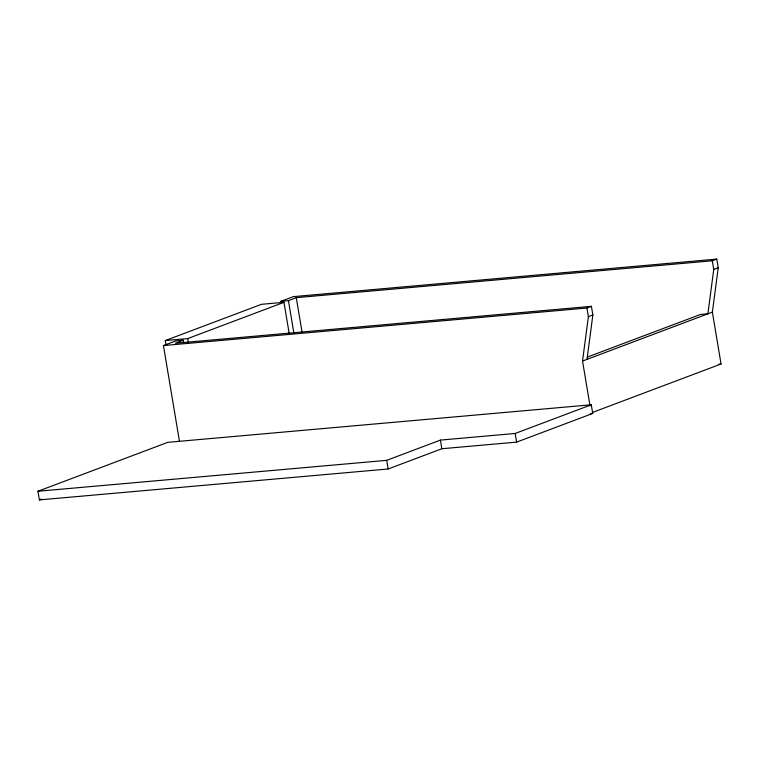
<?xml version="1.0" encoding="UTF-8"?>
<svg xmlns="http://www.w3.org/2000/svg" width="759" height="759" viewBox="0 0 759 759"><rect width="100%" height="100%" fill="white"/><g stroke="black" fill="none" stroke-linecap="round" stroke-linejoin="round"><path stroke-width="1.14" d="M590.056 406.008L582.533 361.056L588.386 316.664L586.935 308.021L591.413 306.332L592.855 314.976L587.011 359.368M592.324 412.507L721.05 364.007L712.369 312.129L718.223 267.747L716.771 259.094L712.293 260.783L713.745 269.426L707.891 313.818L700.415 314.482L587.295 357.1M166.031 345.079L165.272 340.563L261.532 304.293L283.961 302.31L289.245 333.856M179.437 441.15L163.441 345.563L175.756 340.924L183.232 340.26L183.621 342.603M281.352 303.619L280.963 301.285L293.278 296.646L716.771 259.094M183.232 340.26L175.395 343.22L591.413 306.332M165.272 340.563L187.701 338.58L283.961 302.31M280.963 301.285L288.439 300.621L296.276 297.67L712.293 260.783M37.95 491.253L167.786 442.336L591.28 404.784L592.732 413.437L516.613 442.118L441.852 448.74L388.134 468.986L39.392 499.906L37.95 491.253L386.682 460.343L440.41 440.097L515.171 433.465L591.28 404.784M39.392 499.906L41.612 499.071M588.386 316.664L592.855 314.976M713.745 269.426L718.223 267.747M582.533 361.056L712.369 312.129M163.441 345.563L586.935 308.021M718.688 364.216L721.05 364.007M590.369 413.646L592.732 413.437M515.171 433.465L516.613 442.118M440.41 440.097L441.852 448.74M386.682 460.343L388.134 468.986M296.276 297.67L302.101 332.461M288.439 300.621L293.913 333.334M187.701 338.58L188.488 343.248"/></g></svg>
